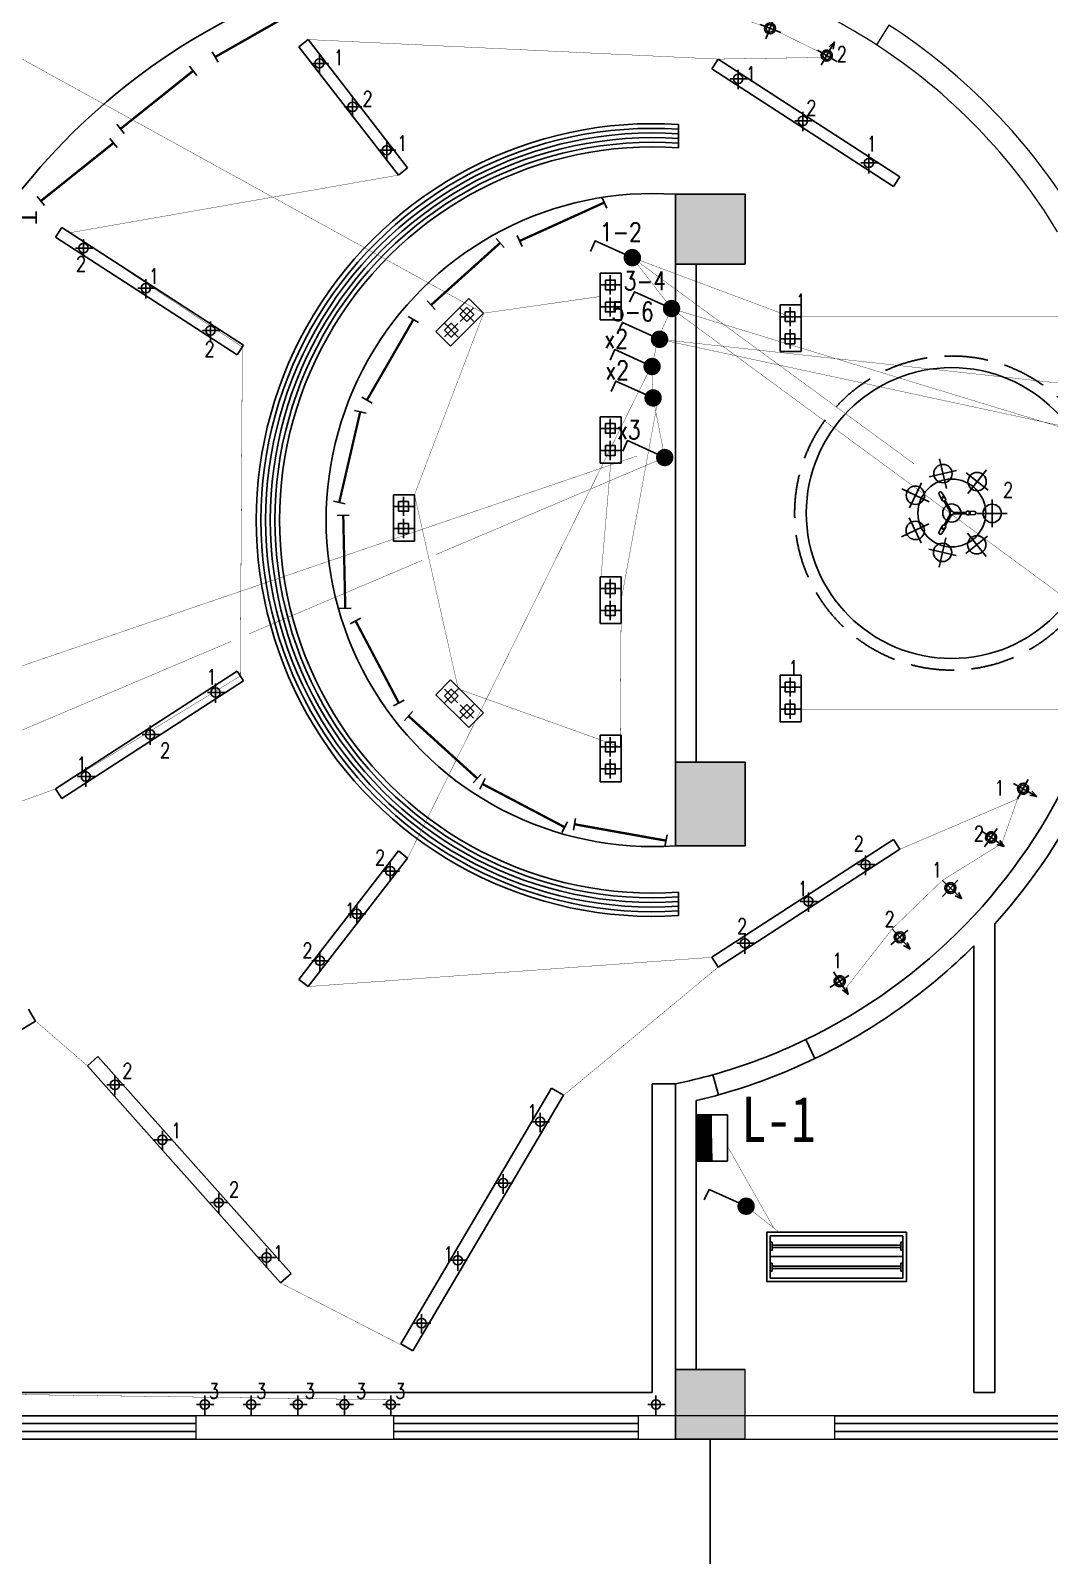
# Model space of a CAD drawing. Extents: x 1487452 to 1619693, y 165319 to 350168.
# Drawn here: x 1517069 to 1525824, y 239539 to 252647 of the extents above; entities that cross this region are included whole.
import ezdxf
from ezdxf.lldxf.tags import DXFTag

# ---------------------------------------------------------------- set-up
doc = ezdxf.new("R2010")
doc.units = 0
doc.header["$LTSCALE"] = 1000
doc.header["$MEASUREMENT"] = 0
for name, pattern in [('DASH', [0.35, 0.25, -0.1]), ('DASHED2', [0.375, 0.25, -0.125]), ('DOTE', [2.42, 2, -0.2, 0.02, -0.2])]:
    doc.linetypes.add(name, pattern=pattern)
doc.layers.get('0').update_dxf_attribs({"linetype": 'CONTINUOUS'})
for name, color, linetype in [('A', 6, 'CONTINUOUS'), ('COLUMN', 9, 'CONTINUOUS'), ('Dim3', 30, 'CONTINUOUS'), ('DIME', 3, 'CONTINUOUS'), ('DOTE', 1, 'DOTE'), ('EQUIP', 3, 'CONTINUOUS'), ('FIN', 3, 'CONTINUOUS'), ('FIT', 1, 'CONTINUOUS'), ('G', 4, 'CONTINUOUS'), ('WINDOW', 2, 'CONTINUOUS'), ('经济技术指标', 7, 'CONTINUOUS')]:
    doc.layers.add(name, color=color, linetype=linetype)
doc.styles.add('DIM_FONT', font='SIMPLEX.shx', dxfattribs={"width": 0.8})
doc.styles.get("Standard").update_dxf_attribs({"font": 'GBENOR', "bigfont": 'GBCBIG'})
tags = doc.linetypes.add('HIDDEN2', pattern=[0.1875, 0.125, -0.0625]).pattern_tags.tags
tags[6:7] = [DXFTag(74, 4), DXFTag(75, 0), DXFTag(340, '0'), DXFTag(46, 1.0), DXFTag(50, 0.0), DXFTag(44, 0.0), DXFTag(45, 0.0)]
tags[4:5] = [DXFTag(74, 4), DXFTag(75, 0), DXFTag(340, '0'), DXFTag(46, 1.0), DXFTag(50, 0.0), DXFTag(44, 0.0), DXFTag(45, 0.0)]

# ---------------------------------------------------------------- blocks, each defined once
blk = doc.blocks.new('$TCHSYS$WIN2D')
for p, q in [((-0.5, 0.5), (0.5, 0.5)), ((0.5, 0.1667), (-0.5, 0.1667)), ((0.5, -0.1667), (-0.5, -0.1667)), ((-0.5, -0.5), (0.5, -0.5))]:
    blk.add_line(p, q)
blk = doc.blocks.new('kjdjhkhgfdgfd')
at = {"color": 251, "extrusion": (0, 0, -1)}
blk.add_ellipse((1091006, 399928), major_axis=(0.6, 47.4), ratio=1, start_param=4.699042, end_param=10.982227, dxfattribs=at)
at = {"color": 250, "extrusion": (0, 0, -1)}
blk.add_ellipse((1091006, 399928), major_axis=(-0.7, 33.2), ratio=1, start_param=-1.549954, end_param=4.733231, dxfattribs=at)
at = {"layer": 'DIME', "color": 250, "ltscale": 0.4}
for p, q in [((1090870, 399928), (1090930, 399949)), ((1090870, 399928), (1091102, 399928)), ((1090870, 399928), (1090930, 399908)), ((1091006, 400027), (1091006, 399836))]:
    blk.add_line(p, q, dxfattribs=at)
blk = doc.blocks.new('A$C2F2E0F0E')
at = {"layer": 'A'}
for p, q in [((0, 154), (0, 0)), ((1200, 154), (1200, 0))]:
    blk.add_line(p, q, dxfattribs=at)
at = {"layer": 'FIN', "linetype": 'DASH', "ltscale": 0.4, "const_width": 30}
blk.add_lwpolyline([(0, 77), (1200, 77)], dxfattribs=at)
blk = doc.blocks.new('_LINKPT1')
blk.add_line((0, 0), (0, 0))
blk = doc.blocks.new('A$C3A87561D')
at = {"layer": 'EQUIP'}
for p, q in [((269, 400), (0, 400)), ((0, 400), (0, 0)), ((143, 0), (134, 400)), ((269, 0), (269, 400)), ((0, 0), (269, 0))]:
    blk.add_line(p, q, dxfattribs=at)
at = {"layer": 'EQUIP', "const_width": 134}
blk.add_lwpolyline([(202, 0), (202, 400)], dxfattribs=at)
at = {"layer": 'EQUIP', "xscale": 448.0338913681917, "yscale": 448.0338913681917, "zscale": 448.0338913681917, "rotation": 90}
for p in [(134, 400), (0, 64), (269, 64)]:
    blk.add_blockref('_LINKPT1', p, dxfattribs=at)
at = {"layer": 'EQUIP', "width": 0.8, "flags": 9}
blk.add_attdef('A', (269, 64), '', height=0.0134, rotation=90, dxfattribs=at)
blk.add_attdef('A', (269, 64), '', height=0.0134, rotation=90, dxfattribs=at)
blk = doc.blocks.new('A$C14425EE4')
at = {"layer": 'EQUIP'}
blk.add_hatch(color=256, dxfattribs=at).paths.add_polyline_path([(435, 75, -1), (285, 75, -1)])
blk.add_lwpolyline([(0, 129), (41, 220), (360, 75)], dxfattribs=at)
blk = doc.blocks.new('jheahfgf')
at = {"layer": '经济技术指标', "color": 251}
for p, q in [((1392474, 233587), (1392654, 233587)), ((1392474, 233587), (1392474, 233187)), ((1392654, 233587), (1392654, 233187)), ((1392474, 233187), (1392654, 233187))]:
    blk.add_line(p, q, dxfattribs=at)
at = {"layer": '经济技术指标', "color": 250}
for p, q in [((1392481, 233486), (1392646, 233486)), ((1392560, 233404), (1392560, 233569)), ((1392560, 233214), (1392560, 233379)), ((1392481, 233296), (1392646, 233296))]:
    blk.add_line(p, q, dxfattribs=at)
for points in [[(1392518, 233528), (1392518, 233444), (1392602, 233444), (1392602, 233528)], [(1392518, 233338), (1392518, 233254), (1392602, 233254), (1392602, 233338)]]:
    blk.add_lwpolyline(points, close=True, dxfattribs=at)
blk = doc.blocks.new('ghreageraf')
at = {"color": 250}
for p, q in [((1189459, 142967), (1189399, 143228)), ((1189308, 143070), (1189550, 143125)), ((1189634, 143104), (1189828, 142950)), ((1189648, 142922), (1189814, 143131)), ((1189306, 142848), (1189065, 142964)), ((1189132, 142794), (1189239, 143017)), ((1189864, 142870), (1189864, 142623)), ((1189237, 142484), (1189130, 142707)), ((1189731, 142746), (1189997, 142746)), ((1189304, 142653), (1189063, 142538)), ((1189824, 142545), (1189631, 142391)), ((1189645, 142572), (1189811, 142364)), ((1189546, 142373), (1189304, 142428)), ((1189455, 142531), (1189395, 142271))]:
    blk.add_line(p, q, dxfattribs=at)
at = {"color": 250, "linetype": 'DASHED2'}
for p, q in [((1189423, 142861), (1189395, 142914)), ((1189451, 142877), (1189419, 142928)), ((1189494, 142758), (1189439, 142854)), ((1189504, 142764), (1189449, 142860)), ((1189494, 142739), (1189439, 142643)), ((1189504, 142733), (1189449, 142637)), ((1189521, 142755), (1189632, 142755)), ((1189521, 142743), (1189632, 142743)), ((1189646, 142765), (1189706, 142763)), ((1189646, 142733), (1189706, 142735)), ((1189423, 142636), (1189395, 142583)), ((1189451, 142620), (1189419, 142569))]:
    blk.add_line(p, q, dxfattribs=at)
at = {"color": 250}
for centre in [(1189429, 143098), (1189731, 143027), (1189185, 142906), (1189864, 142746), (1189184, 142595), (1189728, 142468), (1189425, 142401)]:
    blk.add_circle(centre, 81.2, dxfattribs=at)
at = {"color": 251}
blk.add_ellipse((1189507, 142749), major_axis=(212, 212), ratio=1, start_param=5.497787, end_param=11.780972, dxfattribs=at)
at = {"color": 250, "linetype": 'DASHED2'}
for centre, major_axis, start_param, end_param in [((1189407, 142922), (-9.9, 9.9), 4.415582, 7.627189), ((1189433, 142876), (11.3, 11.3), 5.873678, 9.33034), ((1189437, 142870), (11.3, 11.3), 5.497787, 11.780972), ((1189507, 142749), (11.3, 11.3), 5.497787, 11.780972), ((1189647, 142749), (11.3, 11.3), 5.497787, 11.780972), ((1189653, 142749), (-11.3, 11.3), 2.208487, 5.665149), ((1189707, 142749), (-9.9, 9.9), 2.321187, 5.532794), ((1189407, 142575), (9.9, 9.9), 1.797589, 5.009196), ((1189433, 142621), (11.3, 11.3), 1.684888, 5.14155), ((1189437, 142627), (11.3, 11.3), 5.497787, 11.780972)]:
    blk.add_ellipse(centre, major_axis=major_axis, ratio=1, start_param=start_param, end_param=end_param, dxfattribs=at)
at = {"color": 250}
blk.add_ellipse((1189507, 142749), major_axis=(-56.6, 56.6), ratio=1, start_param=3.926991, end_param=10.210176, dxfattribs=at)

msp = doc.modelspace()

# ---------------------------------------------------------------- hatches: boundary and pattern name
at = {"lineweight": 13}
msp.add_hatch(color=256, dxfattribs=at).paths.add_polyline_path([(1522609.6, 240539.1), (1523209.6, 240539.1), (1523209.6, 241139.1), (1522609.6, 241139.1)])
at = {"layer": 'Dim3', "ltscale": 0.4}
for points in [[(1522609.6, 250639.1), (1523209.6, 250639.1), (1523209.6, 251239.1), (1522609.6, 251239.1)], [(1522609.6, 245639.1), (1523209.6, 245639.1), (1523209.6, 246359.1), (1522609.6, 246359.1)]]:
    msp.add_hatch(color=7, dxfattribs=at).paths.add_polyline_path(points)
at = {"layer": 'EQUIP'}
msp.add_hatch(color=256, dxfattribs=at).paths.add_polyline_path([(1523292.6, 242541.1, -1), (1523142.6, 242541.1, -1)])

# ---------------------------------------------------------------- linework, layer by layer
at = {"lineweight": 13}
for p, q in [((1524444, 252693.1), (1524338.5, 252523.1)), ((1523209.6, 240539.1), (1523209.6, 241139.1)), ((1518489.6, 240739.1), (1518489.6, 240539.1)), ((1520189.6, 240739.1), (1518489.6, 240739.1)), ((1520189.6, 240539.1), (1520189.6, 240739.1)), ((1522289.6, 240739.1), (1522289.6, 240539.1)), ((1523979.6, 240739.1), (1522289.6, 240739.1)), ((1522609.6, 240739.1), (1522609.6, 240539.1)), ((1523979.6, 240539.1), (1523979.6, 240739.1)), ((1518489.6, 240539.1), (1520189.6, 240539.1)), ((1522289.6, 240539.1), (1523979.6, 240539.1))]:
    msp.add_line(p, q, dxfattribs=at)
msp.add_arc((1521623.7, 248339.1), 4987.7, 57.02216, 78.59907, dxfattribs=at)
at = {"color": 251, "lineweight": 13}
for radius, start, end in [(5187.7, 31.01982, 57.06645), (4987.7, 31.10846, 57.02216)]:
    msp.add_arc((1521623.7, 248339.1), radius, start, end, dxfattribs=at)
at = {"layer": 'COLUMN', "linetype": 'Continuous'}
for p, q in [((1523209.6, 241139.1), (1522609.6, 241139.1)), ((1522609.6, 241139.1), (1522609.6, 240539.1)), ((1522609.6, 240539.1), (1523209.6, 240539.1))]:
    msp.add_line(p, q, dxfattribs=at)
at = {"layer": 'Dim3', "color": 7, "ltscale": 0.4}
for p, q in [((1523209.6, 251239.1), (1522609.6, 251239.1)), ((1522609.6, 251239.1), (1522609.6, 250639.1)), ((1523209.6, 250639.1), (1523209.6, 251239.1)), ((1522609.6, 250639.1), (1523209.6, 250639.1)), ((1522609.6, 246359.1), (1522609.6, 250639.1)), ((1522809.1, 250639.1), (1522609.6, 250639.1)), ((1522789.6, 246359.1), (1522789.6, 250639.1)), ((1523209.6, 246359.1), (1522609.6, 246359.1)), ((1522609.6, 246359.1), (1522609.6, 245639.1)), ((1523209.6, 245639.1), (1523209.6, 246359.1)), ((1522609.6, 245639.1), (1523209.6, 245639.1)), ((1525354.6, 240939.1), (1525354.6, 244968.9)), ((1525174.6, 240939.1), (1525174.6, 244779.8)), ((1523730.8, 243973.3), (1523809, 243811.2)), ((1522609.6, 241139.1), (1522609.6, 243592.7)), ((1522789.6, 241139.1), (1522789.6, 243448.5)), ((1522609.6, 241139.1), (1522609.6, 243095.7)), ((1522789.6, 241139.1), (1522789.6, 242939.1)), ((1525174.6, 240939.1), (1525354.6, 240939.1))]:
    msp.add_line(p, q, dxfattribs=at)
at = {"layer": 'Dim3', "color": 0, "ltscale": 0.4}
msp.add_line((1522930.9, 243671.7), (1522979.7, 243497.7), dxfattribs=at)
at = {"layer": 'Dim3', "color": 7, "ltscale": 0.4}
for radius, start, end in [(4847.7, 295.76409, 335.8929), (5027.7, 317.90842, 334.5564), (5027.7, 295.76409, 314.93244)]:
    msp.add_arc((1521623.7, 248339.1), radius, start, end, dxfattribs=at)
at = {"layer": 'Dim3', "color": 250, "ltscale": 0.4}
for radius, start in [(4847.7, 285.64458), (5027.7, 285.64683)]:
    msp.add_arc((1521623.7, 248339.1), radius, start, 295.76409, dxfattribs=at)
at = {"layer": 'Dim3', "color": 0, "ltscale": 0.4}
for radius, start, end in [(4847.7, 281.7348, 285.64458), (5027.7, 283.4091, 285.64683)]:
    msp.add_arc((1521623.7, 248339.1), radius, start, end, dxfattribs=at)
at = {"layer": 'DIME', "color": 251, "ltscale": 0.4}
for p, q in [((1519375.7, 252507.7), (1519454.7, 252568.9)), ((1519375.7, 252507.7), (1520230.1, 251403.7)), ((1519454.7, 252568.9), (1520309.2, 251464.9)), ((1522923.4, 252317.6), (1522978.7, 252400.9)), ((1522978.7, 252400.9), (1524539.4, 251388.7)), ((1522923.4, 252317.6), (1524484.1, 251305.4)), ((1522637.2, 251638.1), (1522637.2, 251838.6)), ((1520309.2, 251464.9), (1520230.1, 251403.7)), ((1524539.4, 251388.7), (1524484.1, 251305.4)), ((1517283.4, 250870.4), (1517338.7, 250953.7)), ((1517338.7, 250953.7), (1518899.4, 249941.5)), ((1517283.4, 250870.4), (1518844.1, 249858.2)), ((1518899.4, 249941.5), (1518844.1, 249858.2)), ((1517283.4, 246127.8), (1518844.1, 247140)), ((1518899.4, 247056.6), (1518844.1, 247140)), ((1517338.7, 246044.4), (1518899.4, 247056.6)), ((1517283.4, 246127.8), (1517338.7, 246044.4)), ((1522923.4, 244680.6), (1524484.1, 245692.7)), ((1524539.4, 245609.4), (1524484.1, 245692.7)), ((1519375.7, 244490.5), (1520230.1, 245594.4)), ((1519454.7, 244429.3), (1520309.2, 245533.2)), ((1520309.2, 245533.2), (1520230.1, 245594.4)), ((1522978.7, 244597.2), (1524539.4, 245609.4)), ((1522637.2, 245240), (1522637.2, 245039.6)), ((1522923.4, 244680.6), (1522978.7, 244597.2)), ((1519375.7, 244490.5), (1519454.7, 244429.3)), ((1517112.9, 244132.3), (1517050.8, 244235)), ((1514700.7, 242674.4), (1517112.9, 244132.3)), ((1517557.5, 243748.9), (1517647.2, 243828.6)), ((1517647.2, 243828.6), (1519307.2, 241961.5)), ((1517557.5, 243748.9), (1519217.5, 241881.7)), ((1521546.5, 243555.8), (1520251.3, 241357.7)), ((1521649.9, 243494.9), (1521546.5, 243555.8)), ((1522409.6, 240939.1), (1522409.6, 243592.7)), ((1522409.6, 243592.7), (1522609.6, 243592.7)), ((1521649.9, 243494.9), (1520354.7, 241296.8)), ((1524564.6, 242108.1), (1523424.6, 242108.1)), ((1519217.5, 241881.7), (1519307.2, 241961.5)), ((1520251.3, 241357.7), (1520354.7, 241296.8)), ((1522409.6, 240939.1), (1514659.6, 240939.1))]:
    msp.add_line(p, q, dxfattribs=at)
at = {"layer": 'DIME', "color": 250, "ltscale": 0.4}
for p, q in [((1519481.7, 252364.2), (1519630.8, 252364.2)), ((1519551, 252274.9), (1519551, 252441.7)), ((1523080.6, 252232), (1523229.7, 252232)), ((1523150, 252142.6), (1523150, 252309.4)), ((1519836.5, 251900.9), (1519836.5, 252067.7)), ((1519767.2, 251990.3), (1519916.3, 251990.3)), ((1523705.6, 251781.3), (1523705.6, 251948)), ((1523636.3, 251870.6), (1523785.4, 251870.6)), ((1520129.3, 251527.6), (1520129.3, 251694.4)), ((1520060, 251617), (1520209, 251617)), ((1524272.2, 251418.8), (1524272.2, 251585.6)), ((1524202.8, 251508.2), (1524351.9, 251508.2)), ((1517454.3, 250776.3), (1517603.4, 250776.3)), ((1517523.7, 250687), (1517523.7, 250853.7)), ((1518060.7, 250342.5), (1518060.7, 250509.3)), ((1517991.3, 250431.9), (1518140.4, 250431.9)), ((1518615.7, 249979.9), (1518615.7, 250146.6)), ((1518546.4, 250069.2), (1518695.5, 250069.2)), ((1518589.8, 246956.4), (1518738.9, 246956.4)), ((1518659.2, 246867.1), (1518659.2, 247033.8)), ((1518027.5, 246595.5), (1518176.6, 246595.5)), ((1518096.8, 246506.2), (1518096.8, 246672.9)), ((1517543.2, 246145.7), (1517543.2, 246312.4)), ((1517473.9, 246235), (1517623, 246235)), ((1524243.6, 245387.7), (1524243.6, 245554.5)), ((1520090.2, 245422.1), (1520239.3, 245422.1)), ((1520159.5, 245332.7), (1520159.5, 245499.5)), ((1524174.3, 245477), (1524323.4, 245477)), ((1519871.7, 244965.6), (1519871.7, 245132.4)), ((1523683.2, 245161.4), (1523832.3, 245161.4)), ((1523752.6, 245072.1), (1523752.6, 245238.8)), ((1519802.4, 245055), (1519951.4, 245055)), ((1523206.6, 244711.8), (1523206.6, 244878.5)), ((1519556, 244562), (1519556, 244728.8)), ((1523137.3, 244801.1), (1523286.4, 244801.1)), ((1519486.7, 244651.4), (1519635.8, 244651.4)), ((1517724.3, 243584.2), (1517873.4, 243584.2)), ((1517793.7, 243494.9), (1517793.7, 243661.6)), ((1521448.5, 243178.4), (1521448.5, 243345.1)), ((1518202, 243023.2), (1518202, 243189.9)), ((1521379.1, 243267.7), (1521528.2, 243267.7)), ((1518132.7, 243112.5), (1518281.7, 243112.5)), ((1521131.1, 242648.9), (1521131.1, 242815.7)), ((1518686, 242482.5), (1518686, 242649.3)), ((1521061.8, 242738.3), (1521210.8, 242738.3)), ((1518616.7, 242571.8), (1518765.7, 242571.8)), ((1519028.3, 242101.3), (1519177.3, 242101.3)), ((1519097.6, 242011.9), (1519097.6, 242178.7)), ((1520740.2, 241987), (1520740.2, 242153.8)), ((1523441.3, 242207.6), (1524548, 242207.6)), ((1523441.3, 242187.6), (1524548, 242187.6)), ((1520670.8, 242076.4), (1520819.9, 242076.4)), ((1523441.3, 242026.9), (1524548, 242026.9)), ((1523441.3, 242006.9), (1524548, 242006.9)), ((1520429.3, 241447.6), (1520429.3, 241614.4)), ((1520360, 241537), (1520509.1, 241537)), ((1518496.5, 240837.7), (1518645.5, 240837.7)), ((1518565.8, 240748.4), (1518565.8, 240915.2)), ((1518896.5, 240837.7), (1519045.5, 240837.7)), ((1518965.8, 240748.4), (1518965.8, 240915.2)), ((1519296.5, 240837.7), (1519445.5, 240837.7)), ((1519365.8, 240748.4), (1519365.8, 240915.2)), ((1519696.5, 240837.7), (1519845.5, 240837.7)), ((1519765.8, 240748.4), (1519765.8, 240915.2)), ((1520096.5, 240837.7), (1520245.5, 240837.7)), ((1520165.8, 240748.4), (1520165.8, 240915.2)), ((1522374.1, 240837.7), (1522523.2, 240837.7)), ((1522443.4, 240748.4), (1522443.4, 240915.2))]:
    msp.add_line(p, q, dxfattribs=at)
at = {"layer": 'DIME', "color": 4, "ltscale": 0.4, "const_width": 3}
for points in [[(1521371.1, 253866.6), (1512284.9, 253866.6), (1512291.6, 252324.6), (1516791.6, 252514.2), (1520961.9, 250216.2), (1520368.1, 248656.8), (1520744.4, 246987.4), (1522135.9, 246489.1), (1522144.5, 247751.2), (1522459.8, 249470.1)], [(1522845.1, 252864.8), (1523468, 252649.3), (1523940.9, 252416.4), (1522978.7, 252400.9)], [(1519375.7, 252507.7), (1520230.1, 251403.7), (1517408.2, 250908.6), (1518889, 249925.8), (1518871.7, 247098.3), (1517283.4, 246127.8), (1512348.1, 244343.9), (1513930.7, 242070.7), (1514700.7, 242674.4), (1517112.9, 244132.3), (1517557.5, 243748.9), (1519217.5, 241881.7), (1520354.7, 241296.8), (1521649.9, 243494.9), (1522978.7, 244597.2), (1524539.4, 245609.4), (1525550.3, 246042.5), (1525415.3, 245659.3), (1524903.4, 245341.6), (1524473.6, 244925.4), (1524079.2, 244421.8)], [(1519454.7, 252568.9), (1522978.7, 252400.9), (1524539.4, 251388.7)], [(1515610, 251040.3), (1513733.6, 250365.2), (1511938.8, 250196.9), (1511989.9, 246659.9), (1513952.9, 246659.9), (1516606.4, 247052.4), (1522279.5, 248989.3)], [(1520960.5, 250217), (1521964.5, 250360.8)], [(1520309.2, 245533.2), (1522380.4, 249716)], [(1521971.2, 247951.2), (1522054.5, 248927.3)], [(1520165.8, 240877.7), (1514643.5, 240954.7), (1514659.6, 241339.1), (1513659.6, 241339.1), (1513659.6, 240889.7), (1511825.9, 244646.4), (1513944.1, 246582)], [(1522923.4, 244680.6), (1519454.7, 244429.3), (1520309.2, 245533.2)], [(1523454.7, 242354.6), (1523058.4, 243055.2)], [(1523502.7, 242316.9), (1523217.6, 242541.1)]]:
    msp.add_lwpolyline(points, dxfattribs=at)
at = {"layer": 'DIME', "color": 251, "ltscale": 0.4}
for points in [[(1524594.6, 242316.9), (1523394.6, 242316.9), (1523394.6, 241893.4), (1524594.6, 241893.4)], [(1524564.6, 242286.9), (1523424.6, 242286.9), (1523424.6, 241923.4), (1524564.6, 241923.4)]]:
    msp.add_lwpolyline(points, close=True, dxfattribs=at)
at = {"layer": 'DIME', "color": 250, "ltscale": 0.4}
for points in [[(1523441.3, 242232.7), (1523441.3, 242162.5), (1523424.6, 242162.5), (1523424.6, 242232.7)], [(1524564.6, 242232.7), (1524564.6, 242162.5), (1524548, 242162.5), (1524548, 242232.7)], [(1523441.3, 242052), (1523441.3, 241981.7), (1523424.6, 241981.7), (1523424.6, 242052)], [(1524564.6, 242052), (1524564.6, 241981.7), (1524548, 241981.7), (1524548, 242052)]]:
    msp.add_lwpolyline(points, close=True, dxfattribs=at)
for centre in [(1519551, 252364.2), (1523150, 252232), (1519836.5, 251990.3), (1523705.6, 251870.6), (1520129.3, 251617), (1524272.2, 251508.2), (1517523.7, 250776.3), (1518060.7, 250431.9), (1518615.7, 250069.2), (1518659.2, 246956.4), (1518096.8, 246595.5), (1517543.2, 246235), (1524243.6, 245477), (1520159.5, 245422.1), (1523752.6, 245161.4), (1519871.7, 245055), (1523206.6, 244801.1), (1519556, 244651.4), (1517793.7, 243584.2), (1521448.5, 243267.7), (1518202, 243112.5), (1521131.1, 242738.3), (1518686, 242571.8), (1519097.6, 242101.3), (1520740.2, 242076.4), (1520429.3, 241537), (1518565.8, 240837.7), (1518965.8, 240837.7), (1519365.8, 240837.7), (1519765.8, 240837.7), (1520165.8, 240837.7), (1522443.4, 240837.7)]:
    msp.add_circle(centre, 40, dxfattribs=at)
at = {"layer": 'DIME', "color": 250, "linetype": 'DASH', "ltscale": 1.5}
msp.add_circle((1524984.6, 248499), 1350, dxfattribs=at)
at = {"layer": 'DIME', "color": 251, "ltscale": 0.4}
msp.add_circle((1524984.6, 248499), 1250, dxfattribs=at)
for centre, radius, start, end in [((1521346.4, 247797.9), 5575.4, 76.90467, 141.88764), ((1522415.7, 248439.1), 3406.7, 86.27086, 273.72914), ((1522415.7, 248439.1), 3206.7, 86.03791, 273.96209), ((1522415.7, 248439.1), 2806.7, 86.03791, 273.96209)]:
    msp.add_arc(centre, radius, start, end, dxfattribs=at)
at = {"layer": 'DIME', "color": 250, "ltscale": 0.4}
for radius, start, end in [(3366.7, 86.22649, 273.77351), (3326.7, 86.18105, 273.81895), (3286.7, 86.1345, 273.8655), (3246.7, 86.0868, 273.9132)]:
    msp.add_arc((1522415.7, 248439.1), radius, start, end, dxfattribs=at)
at = {"layer": 'DOTE', "linetype": 'DOTE'}
msp.add_line((1522909.6, 240539.1), (1522909.6, 238028.1), dxfattribs=at)
at = {"layer": 'EQUIP'}
msp.add_lwpolyline([(1522857.6, 242594.8), (1522898.9, 242685.8), (1523217.6, 242541.1)], dxfattribs=at)
at = {"layer": 'G', "color": 4, "ltscale": 0.4, "const_width": 3}
for points in [[(1522240, 250694.6), (1523598.9, 250186.3), (1526235.8, 250186.3), (1527811.4, 251314.8), (1529811.4, 251315.2), (1531811.4, 251315.2), (1533852.4, 252856.2)], [(1522240, 250694.6), (1522577.1, 250256.9), (1522459.8, 249998.7), (1522409.9, 249758.7), (1522418.5, 249488.9), (1522518.5, 248976.3), (1520555.7, 248143.6)], [(1522240, 250694.6), (1524660.2, 248922.8)], [(1522473.7, 249992.4), (1536203.6, 247036.3), (1536156.5, 246659.1), (1536956.5, 246659.1), (1537756.5, 246659.1), (1540059.6, 246896.2), (1540059.6, 247693.2), (1540059.6, 248496.2), (1540059.6, 249296.2), (1540059.6, 250096.2), (1540157.3, 250481.4)], [(1522577.1, 250256.9), (1528195.3, 248543.3), (1537375.3, 248525)], [(1522577.1, 250256.9), (1527523.7, 246619.5)], [(1522473.7, 249992.4), (1533002, 248838.1)], [(1520437.1, 248093.4), (1518947.3, 247461.3)], [(1534042.4, 247735.4), (1532106.1, 247187), (1529756.8, 247187), (1527400, 247187), (1526238.7, 246813.8), (1523596, 246814.2)], [(1518789.5, 247394.4), (1513859.6, 245303)]]:
    msp.add_lwpolyline(points, dxfattribs=at)
at = {"layer": '经济技术指标', "color": 251}
for p, q in [((1521964.5, 250560.8), (1522144.5, 250560.8)), ((1521964.5, 250560.8), (1521964.5, 250160.8)), ((1522144.5, 250560.8), (1522144.5, 250160.8)), ((1520551.8, 250060.6), (1520834.7, 250343.5)), ((1520834.7, 250343.5), (1520961.9, 250216.2)), ((1520679.1, 249933.3), (1520961.9, 250216.2)), ((1521964.5, 250160.8), (1522144.5, 250160.8)), ((1520551.8, 250060.6), (1520679.1, 249933.3)), ((1521964.5, 249327.3), (1522144.5, 249327.3)), ((1521964.5, 249327.3), (1521964.5, 248927.3)), ((1522144.5, 249327.3), (1522144.5, 248927.3)), ((1521964.5, 248927.3), (1522144.5, 248927.3)), ((1520188.1, 248656.8), (1520368.1, 248656.8)), ((1520188.1, 248656.8), (1520188.1, 248256.8)), ((1520368.1, 248656.8), (1520368.1, 248256.8)), ((1520188.1, 248256.8), (1520368.1, 248256.8)), ((1521964.5, 247951.2), (1522144.5, 247951.2)), ((1521964.5, 247951.2), (1521964.5, 247551.2)), ((1522144.5, 247951.2), (1522144.5, 247551.2)), ((1521964.5, 247551.2), (1522144.5, 247551.2)), ((1520551.8, 246937.5), (1520679.1, 247064.8)), ((1520679.1, 247064.8), (1520961.9, 246782)), ((1520551.8, 246937.5), (1520834.7, 246654.7)), ((1520834.7, 246654.7), (1520961.9, 246782)), ((1521964.5, 246590), (1522144.5, 246590)), ((1521964.5, 246590), (1521964.5, 246190)), ((1522144.5, 246590), (1522144.5, 246190)), ((1521964.5, 246190), (1522144.5, 246190))]:
    msp.add_line(p, q, dxfattribs=at)
at = {"layer": '经济技术指标', "color": 250}
for p, q in [((1522050.6, 250377.9), (1522050.6, 250542.7)), ((1521971.2, 250459.9), (1522135.9, 250459.9)), ((1520876.1, 250263.1), (1520759.6, 250146.5)), ((1520762, 250261.3), (1520878.4, 250144.8)), ((1521971.2, 250270.3), (1522135.9, 250270.3)), ((1522050.6, 250188.3), (1522050.6, 250353.1)), ((1520742.1, 250129), (1520625.5, 250012.5)), ((1520627.9, 250127.2), (1520744.4, 250010.8)), ((1522050.6, 249144.4), (1522050.6, 249309.3)), ((1521971.2, 249226.4), (1522135.9, 249226.4)), ((1522050.6, 248954.8), (1522050.6, 249119.7)), ((1521971.2, 249036.8), (1522135.9, 249036.8)), ((1520194.8, 248555.9), (1520359.5, 248555.9)), ((1520274.3, 248473.9), (1520274.3, 248638.7)), ((1520274.3, 248284.3), (1520274.3, 248449.1)), ((1520194.8, 248366.3), (1520359.5, 248366.3)), ((1522050.6, 247768.3), (1522050.6, 247933.1)), ((1521971.2, 247850.3), (1522135.9, 247850.3)), ((1522050.6, 247578.7), (1522050.6, 247743.5)), ((1521971.2, 247660.7), (1522135.9, 247660.7)), ((1520742.1, 246869.1), (1520625.5, 246985.7)), ((1520627.9, 246870.9), (1520744.4, 246987.4)), ((1520876.1, 246735), (1520759.6, 246851.6)), ((1520762, 246736.9), (1520878.4, 246853.3)), ((1522050.6, 246407.1), (1522050.6, 246571.9)), ((1521971.2, 246489.1), (1522135.9, 246489.1)), ((1521971.2, 246299.5), (1522135.9, 246299.5)), ((1522050.6, 246217.5), (1522050.6, 246382.3))]:
    msp.add_line(p, q, dxfattribs=at)
for points in [[(1522008.6, 250501.9), (1522008.6, 250417.9), (1522092.6, 250417.9), (1522092.6, 250501.9)], [(1520758.7, 250205.1), (1520818.1, 250264.5), (1520877.5, 250205.1), (1520818.1, 250145.7)], [(1522008.6, 250312.3), (1522008.6, 250228.3), (1522092.6, 250228.3), (1522092.6, 250312.3)], [(1520624.7, 250071.1), (1520684.1, 250130.5), (1520743.5, 250071.1), (1520684.1, 250011.7)], [(1522008.6, 249268.4), (1522008.6, 249184.4), (1522092.6, 249184.4), (1522092.6, 249268.4)], [(1522008.6, 249078.8), (1522008.6, 248994.8), (1522092.6, 248994.8), (1522092.6, 249078.8)], [(1520232.3, 248597.9), (1520232.3, 248513.9), (1520316.3, 248513.9), (1520316.3, 248597.9)], [(1520232.3, 248408.3), (1520232.3, 248324.3), (1520316.3, 248324.3), (1520316.3, 248408.3)], [(1522008.6, 247892.3), (1522008.6, 247808.3), (1522092.6, 247808.3), (1522092.6, 247892.3)], [(1522008.6, 247702.7), (1522008.6, 247618.7), (1522092.6, 247618.7), (1522092.6, 247702.7)], [(1520624.7, 246927.1), (1520684.1, 246867.7), (1520743.5, 246927.1), (1520684.1, 246986.5)], [(1520758.7, 246793), (1520818.1, 246733.6), (1520877.5, 246793), (1520818.1, 246852.4)], [(1522008.6, 246531.1), (1522008.6, 246447.1), (1522092.6, 246447.1), (1522092.6, 246531.1)], [(1522008.6, 246341.5), (1522008.6, 246257.5), (1522092.6, 246257.5), (1522092.6, 246341.5)]]:
    msp.add_lwpolyline(points, close=True, dxfattribs=at)

# ---------------------------------------------------------------- block references
at = {"layer": 'DIME', "color": 250}
for p, rotation in [((1544617.1, 1414468.1), 248.8235747083511), ((1719920, 1397776.7), 240.1574156277746), ((2673795.8, 67584.5), 151.0299745028327), ((2650286.8, -45307.5), 145.3646977639195), ((2592220, -214312.8), 136.5705140836729), ((2541636.3, -317059.5), 130.9495377029502), ((2446760.5, -461774.8), 122.4387949893757)]:
    msp.add_blockref('kjdjhkhgfdgfd', p, dxfattribs=dict(at, rotation=rotation))
at = {"layer": 'DIME', "color": 1}
for p in [(131035.7, 16700.4), (131035.7, 13517.5)]:
    msp.add_blockref('jheahfgf', p, dxfattribs=at)
at = {"layer": 'DIME', "color": 251, "xscale": 0.9720000000670552, "yscale": 0.9720000000088475, "zscale": 0.9719999999999998}
msp.add_blockref('ghreageraf', (368784.2, 109747.3), dxfattribs=at)
at = {"layer": 'FIN', "linetype": 'HIDDEN2', "yscale": 0.6652799993753434, "zscale": 0.6652800000000001}
for p, xscale, rotation in [((1519324, 252858.4), 0.6652799993869395, 209.6505751765008), ((1518434.2, 252339.6), 0.6652799993393023, 218.6372179542371), ((1517749.7, 251719.7), 0.6652799993393023, 218.6372179542371), ((1521293.1, 250791.2), 0.6652799994424253, 24.40633410895776), ((1517118.2, 251091.4), 0.6652799993753434, 180), ((1520544.5, 250248.4), 0.665279999448187, 41.98537449887339), ((1520004, 249444.8), 0.6652799994286595, 60.00599170603647), ((1519771.7, 248579.5), 0.6652799993444356, 76.95916505399221), ((1519824.7, 247682.1), 0.6652799993776599, 91.24833131173484), ((1520279.6, 246889.4), 0.6652799993224859, 117.7952327521046), ((1520941.9, 246256), 0.6652799994299152, 137.7634458593932), ((1521682.4, 245844.4), 0.6652799993843562, 152.2222786206146), ((1522538, 245733.7), 0.6652799994373205, 169.8310573640512)]:
    msp.add_blockref('A$C2F2E0F0E', p, dxfattribs=dict(at, xscale=xscale, rotation=rotation))
at = {"layer": 'FIT', "color": 1, "ltscale": 0.4, "rotation": 180}
msp.add_blockref('A$C3A87561D', (1523058.4, 243327.7), dxfattribs=at)
at = {"layer": 'G', "color": 1, "ltscale": 0.4}
for p in [(1521880, 250619.6), (1522217.1, 250181.9), (1522113.7, 249917.4), (1522049.9, 249683.7), (1522058.5, 249413.9), (1522158.5, 248901.3)]:
    msp.add_blockref('A$C14425EE4', p, dxfattribs=at)
at = {"layer": 'WINDOW', "linetype": 'Continuous', "xscale": 2100, "yscale": 200, "zscale": 2100, "rotation": 180}
for p in [(1517439.6, 240639.1), (1521239.6, 240639.1), (1525029.6, 240639.1)]:
    msp.add_blockref('$TCHSYS$WIN2D', p, dxfattribs=at)

# ---------------------------------------------------------------- texts
at = {"layer": 'EQUIP', "attachment_point": 1, "style": 'DIM_FONT'}
for s, insert, char_height, width in [('1', (1519673.4, 252479.5), 130, 204.162), ('2', (1523996, 252508.5), 130, 204.162), ('1', (1523213.8, 252336.6), 130, 204.162), ('2', (1519920.8, 252124), 130, 204.162), ('2', (1523734.3, 252046.4), 130, 204.162), ('1', (1520218.3, 251743.7), 130, 204.162), ('1', (1524252.6, 251737.3), 130, 204.162), ('1-2', (1521959.9, 250994.8), 160, 1287.396), ('2', (1517458.9, 250705.5), 130, 204.162), ('1', (1518085.7, 250600.2), 130, 204.162), ('3-4', (1522166.5, 250574.7), 160, 1159.396), ('1', (1523643, 250382.4), 130, 204.162), ('\\pt160;5-6', (1522063.1, 250310.3), 160, 1014.329), ('2', (1518563.3, 249972.4), 130, 204.162), ('x2', (1521999.3, 250076.6), 160, 204.162), ('x2', (1522007.9, 249806.7), 160, 204.162), ('x3', (1522107.9, 249294.2), 160, 204.162), ('2', (1525424.4, 248762.6), 130, 204.162), ('1', (1523579.5, 247230.5), 130, 204.162), ('1', (1518580.1, 247156.9), 130, 204.162), ('2', (1518181.1, 246524.7), 130, 204.162), ('1', (1517462.5, 246403.3), 130, 204.162), ('1', (1525350.4, 246200.3), 130, 204.162), ('2', (1525173.7, 245808.4), 130, 204.162), ('2', (1524141.8, 245722.3), 130, 204.162), ('2', (1520029.2, 245602.6), 130, 204.162), ('1', (1524812.6, 245496.4), 130, 204.162), ('1', (1523660, 245335), 130, 204.162), ('1', (1519769.1, 245147.7), 130, 204.162), ('2', (1523139.5, 245013.3), 130, 204.162), ('2', (1524406.7, 245073.4), 130, 204.162), ('2', (1519404.5, 244804.8), 130, 204.162), ('1', (1523957.5, 244717.2), 130, 204.162), ('2', (1517857.1, 243769.6), 130, 204.162), ('1', (1521334.8, 243414.4), 130, 204.162), ('1', (1518276, 243257.1), 130, 204.162), ('2', (1518773.8, 242749.9), 130, 204.162), ('1', (1519152.7, 242203.1), 130, 204.162), ('1', (1520614.7, 242192.3), 130, 204.162), ('3', (1518601.2, 241017.4), 130, 204.162), ('3', (1519007.5, 241017.4), 130, 204.162), ('3', (1519424.2, 241017.4), 130, 204.162), ('3', (1519865.2, 241017.4), 130, 204.162), ('3', (1520202, 241017.4), 130, 204.162)]:
    msp.add_mtext(s, dxfattribs=dict(at, insert=insert, char_height=char_height, width=width))
at = {"layer": 'EQUIP', "color": 1, "insert": (1523178.8, 243484.2), "char_height": 390, "width": 3398.72, "attachment_point": 1, "style": 'DIM_FONT'}
msp.add_mtext('{\\fNSimSun|b0|i0|c134|p49;L-1}', dxfattribs=at)

doc.saveas('drawing.dxf')
